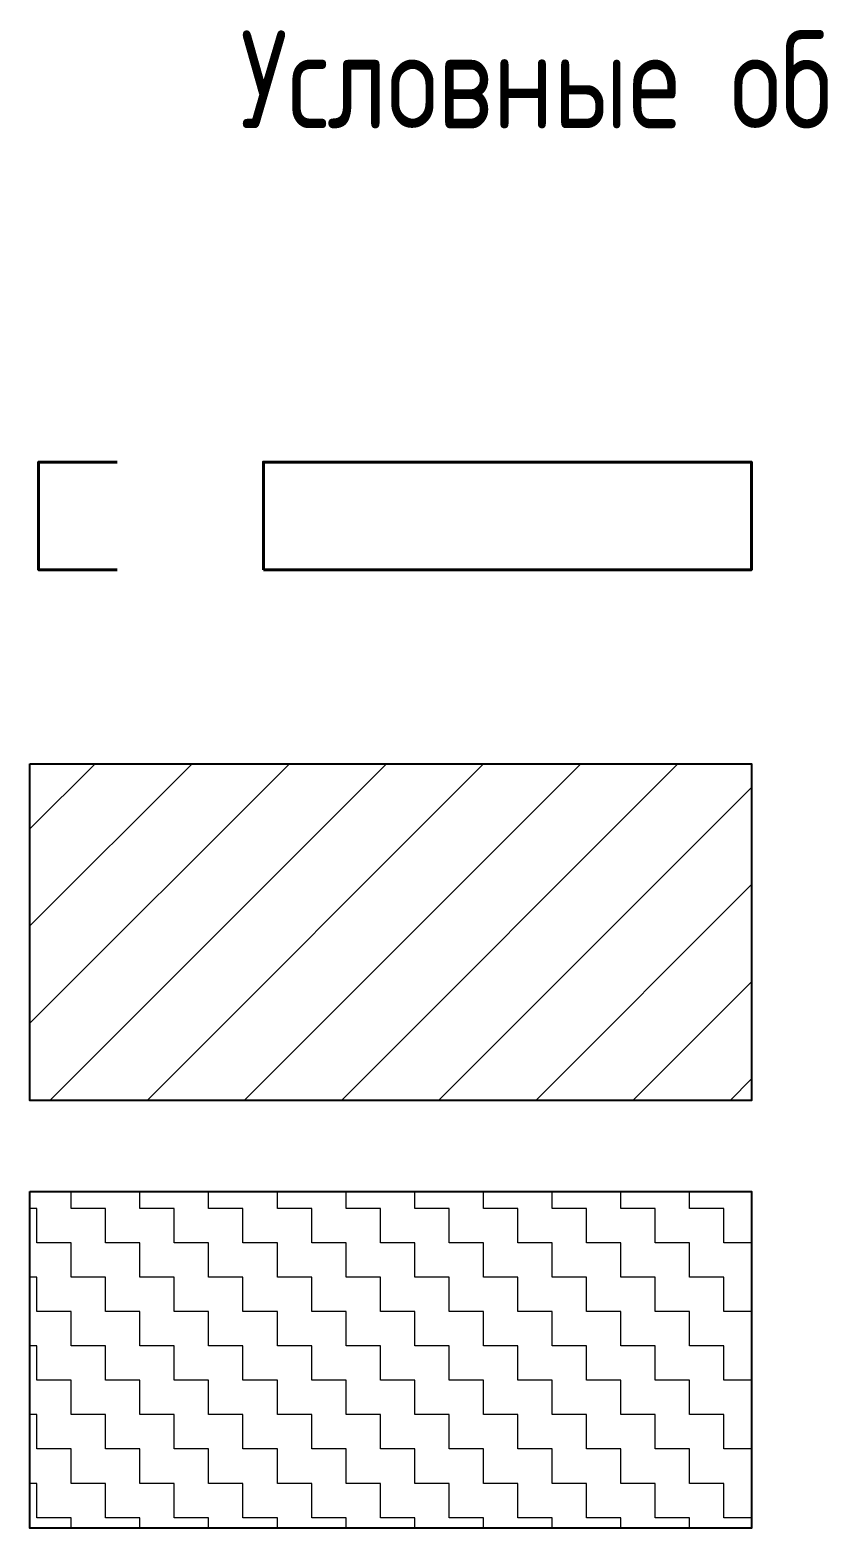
# Model space of a CAD drawing. Header units: millimetres. Extents: x 0 to 23.3, y 0 to 16.5.
# Drawn here: x 16.893 to 17.863, y 5.675 to 7.513 of the extents above; entities that cross this region are included whole.
import ezdxf

# ---------------------------------------------------------------- set-up
doc = ezdxf.new("R2010")
doc.units = ezdxf.units.MM
doc.layers.add('PDF _Геометрия', color=7, linetype='Continuous')
doc.layers.add('PDF _Текст', color=7, linetype='Continuous')
doc.styles.get("Standard").update_dxf_attribs({"font": 'ГОСТ тип А.ttf'})

msp = doc.modelspace()

# ---------------------------------------------------------------- linework, layer by layer
at = {"layer": 'PDF _Геометрия', "color": 1, "lineweight": 40}
msp.add_lwpolyline([(16.9996, 6.9827), (16.9031, 6.9827), (16.9031, 6.8505), (16.9996, 6.8505)], dxfattribs=at)
msp.add_lwpolyline([(17.179, 6.8505), (17.7777, 6.8505), (17.7777, 6.9827), (17.179, 6.9827)], close=True, dxfattribs=at)
at = {"layer": 'PDF _Геометрия', "lineweight": 18}
for points in [[(16.8926, 6.5327), (16.9724, 6.6125)], [(16.8926, 6.4135), (17.0916, 6.6125)], [(16.8926, 6.2943), (17.2108, 6.6125)], [(16.9171, 6.1996), (17.3299, 6.6125)], [(17.0363, 6.1996), (17.4491, 6.6125)], [(17.1555, 6.1996), (17.5683, 6.6125)], [(17.2747, 6.1996), (17.6875, 6.6125)], [(17.3939, 6.1996), (17.7777, 6.5835)], [(17.5131, 6.1996), (17.7777, 6.4643)], [(17.6322, 6.1996), (17.7777, 6.3451)], [(17.7514, 6.1996), (17.7777, 6.2259)], [(17.3646, 5.6749), (17.3646, 5.6876), (17.3225, 5.6876), (17.3225, 5.7297), (17.2803, 5.7297), (17.2803, 5.7719), (17.2382, 5.7719), (17.2382, 5.814), (17.1961, 5.814), (17.1961, 5.8562), (17.1539, 5.8562), (17.1539, 5.8983), (17.1118, 5.8983), (17.1118, 5.9404), (17.0696, 5.9404), (17.0696, 5.9826), (17.0275, 5.9826), (17.0275, 6.0247), (16.9854, 6.0247), (16.9854, 6.0669), (16.9432, 6.0669), (16.9432, 6.0877)], [(17.4489, 5.6749), (17.4489, 5.6876), (17.4068, 5.6876), (17.4068, 5.7297), (17.3646, 5.7297), (17.3646, 5.7719), (17.3225, 5.7719), (17.3225, 5.814), (17.2803, 5.814), (17.2803, 5.8562), (17.2382, 5.8562), (17.2382, 5.8983), (17.1961, 5.8983), (17.1961, 5.9404), (17.1539, 5.9404), (17.1539, 5.9826), (17.1118, 5.9826), (17.1118, 6.0247), (17.0696, 6.0247), (17.0696, 6.0669), (17.0275, 6.0669), (17.0275, 6.0877)], [(17.5332, 5.6749), (17.5332, 5.6876), (17.491, 5.6876), (17.491, 5.7297), (17.4489, 5.7297), (17.4489, 5.7719), (17.4068, 5.7719), (17.4068, 5.814), (17.3646, 5.814), (17.3646, 5.8562), (17.3225, 5.8562), (17.3225, 5.8983), (17.2803, 5.8983), (17.2803, 5.9404), (17.2382, 5.9404), (17.2382, 5.9826), (17.1961, 5.9826), (17.1961, 6.0247), (17.1539, 6.0247), (17.1539, 6.0669), (17.1118, 6.0669), (17.1118, 6.0877)], [(17.6175, 5.6749), (17.6175, 5.6876), (17.5753, 5.6876), (17.5753, 5.7297), (17.5332, 5.7297), (17.5332, 5.7719), (17.491, 5.7719), (17.491, 5.814), (17.4489, 5.814), (17.4489, 5.8562), (17.4068, 5.8562), (17.4068, 5.8983), (17.3646, 5.8983), (17.3646, 5.9404), (17.3225, 5.9404), (17.3225, 5.9826), (17.2803, 5.9826), (17.2803, 6.0247), (17.2382, 6.0247), (17.2382, 6.0669), (17.1961, 6.0669), (17.1961, 6.0877)], [(17.7017, 5.6749), (17.7017, 5.6876), (17.6596, 5.6876), (17.6596, 5.7297), (17.6175, 5.7297), (17.6175, 5.7719), (17.5753, 5.7719), (17.5753, 5.814), (17.5332, 5.814), (17.5332, 5.8562), (17.491, 5.8562), (17.491, 5.8983), (17.4489, 5.8983), (17.4489, 5.9404), (17.4068, 5.9404), (17.4068, 5.9826), (17.3646, 5.9826), (17.3646, 6.0247), (17.3225, 6.0247), (17.3225, 6.0669), (17.2803, 6.0669), (17.2803, 6.0877)], [(17.7777, 5.6876), (17.7439, 5.6876), (17.7439, 5.7297), (17.7017, 5.7297), (17.7017, 5.7719), (17.6596, 5.7719), (17.6596, 5.814), (17.6175, 5.814), (17.6175, 5.8562), (17.5753, 5.8562), (17.5753, 5.8983), (17.5332, 5.8983), (17.5332, 5.9404), (17.491, 5.9404), (17.491, 5.9826), (17.4489, 5.9826), (17.4489, 6.0247), (17.4068, 6.0247), (17.4068, 6.0669), (17.3646, 6.0669), (17.3646, 6.0877)], [(17.7777, 5.7719), (17.7439, 5.7719), (17.7439, 5.814), (17.7017, 5.814), (17.7017, 5.8562), (17.6596, 5.8562), (17.6596, 5.8983), (17.6175, 5.8983), (17.6175, 5.9404), (17.5753, 5.9404), (17.5753, 5.9826), (17.5332, 5.9826), (17.5332, 6.0247), (17.491, 6.0247), (17.491, 6.0669), (17.4489, 6.0669), (17.4489, 6.0877)], [(17.7777, 5.8562), (17.7439, 5.8562), (17.7439, 5.8983), (17.7017, 5.8983), (17.7017, 5.9404), (17.6596, 5.9404), (17.6596, 5.9826), (17.6175, 5.9826), (17.6175, 6.0247), (17.5753, 6.0247), (17.5753, 6.0669), (17.5332, 6.0669), (17.5332, 6.0877)], [(17.7777, 5.9404), (17.7439, 5.9404), (17.7439, 5.9826), (17.7017, 5.9826), (17.7017, 6.0247), (17.6596, 6.0247), (17.6596, 6.0669), (17.6175, 6.0669), (17.6175, 6.0877)], [(17.7777, 6.0247), (17.7439, 6.0247), (17.7439, 6.0669), (17.7017, 6.0669), (17.7017, 6.0877)], [(17.2803, 5.6749), (17.2803, 5.6876), (17.2382, 5.6876), (17.2382, 5.7297), (17.1961, 5.7297), (17.1961, 5.7719), (17.1539, 5.7719), (17.1539, 5.814), (17.1118, 5.814), (17.1118, 5.8562), (17.0696, 5.8562), (17.0696, 5.8983), (17.0275, 5.8983), (17.0275, 5.9404), (16.9854, 5.9404), (16.9854, 5.9826), (16.9432, 5.9826), (16.9432, 6.0247), (16.9011, 6.0247), (16.9011, 6.0669), (16.8926, 6.0669)], [(17.1961, 5.6749), (17.1961, 5.6876), (17.1539, 5.6876), (17.1539, 5.7297), (17.1118, 5.7297), (17.1118, 5.7719), (17.0696, 5.7719), (17.0696, 5.814), (17.0275, 5.814), (17.0275, 5.8562), (16.9854, 5.8562), (16.9854, 5.8983), (16.9432, 5.8983), (16.9432, 5.9404), (16.9011, 5.9404), (16.9011, 5.9826), (16.8926, 5.9826)], [(17.1118, 5.6749), (17.1118, 5.6876), (17.0696, 5.6876), (17.0696, 5.7297), (17.0275, 5.7297), (17.0275, 5.7719), (16.9854, 5.7719), (16.9854, 5.814), (16.9432, 5.814), (16.9432, 5.8562), (16.9011, 5.8562), (16.9011, 5.8983), (16.8926, 5.8983)], [(17.0275, 5.6749), (17.0275, 5.6876), (16.9854, 5.6876), (16.9854, 5.7297), (16.9432, 5.7297), (16.9432, 5.7719), (16.9011, 5.7719), (16.9011, 5.814), (16.8926, 5.814)], [(16.9432, 5.6749), (16.9432, 5.6876), (16.9011, 5.6876), (16.9011, 5.7297), (16.8926, 5.7297)]]:
    msp.add_lwpolyline(points, dxfattribs=at)
at = {"layer": 'PDF _Геометрия', "lineweight": 25}
for points in [[(16.8926, 6.6125), (17.7777, 6.6125), (17.7777, 6.1996), (16.8926, 6.1996)], [(16.8926, 6.0877), (17.7777, 6.0877), (17.7777, 5.6749), (16.8926, 5.6749)]]:
    msp.add_lwpolyline(points, close=True, dxfattribs=at)

# ---------------------------------------------------------------- texts
at = {"layer": 'PDF _Текст', "insert": (17.1502, 7.452), "char_height": 0.12, "attachment_point": 4}
msp.add_mtext('Условные обозначения:', dxfattribs=at)

doc.saveas('drawing.dxf')
